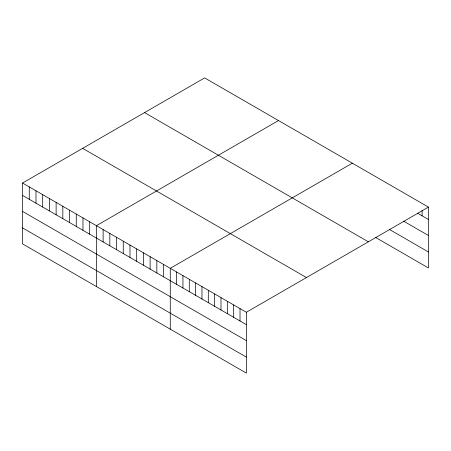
<?xml version="1.0" encoding="UTF-8"?>
<svg xmlns="http://www.w3.org/2000/svg" width="451" height="451" viewBox="0 0 451 451"><rect width="100%" height="100%" fill="white"/><g stroke="black" fill="none" stroke-linecap="round" stroke-linejoin="round"><path stroke-width="0.68" d="M22.55 183.033L246.359 312.25L246.359 373.095L22.55 243.878L22.55 183.033L204.641 77.905L428.45 207.122L428.45 267.967L375.412 237.344M278.498 120.547L96.407 225.675L96.407 286.52M352.355 163.189L170.264 268.317L170.264 329.162M246.359 312.25L428.45 207.122M417.496 213.176L428.45 219.502M403.662 221.182L428.45 235.495M389.252 229.339L428.45 251.974M144.551 112.598L368.36 241.809M82.64 148.34L306.449 277.557M22.55 195.413L246.359 324.63M22.55 211.406L246.359 340.623M22.55 227.885L246.359 357.102M422.108 210.335L422.108 215.837M240.017 308.585L240.017 320.965M233.674 304.927L233.674 317.307M227.332 301.268L227.332 313.648M220.996 297.604L220.996 309.984M214.653 293.945L214.653 306.325M208.311 290.281L208.311 302.66M201.969 286.622L201.969 299.002M195.627 282.963L195.627 295.343M189.285 279.299L189.285 291.679M182.948 275.64L182.948 288.02M176.606 271.976L176.606 284.355M163.55 264.438L163.55 276.818M156.835 260.565L156.835 272.945M150.121 256.687L150.121 269.067M143.407 252.808L143.407 265.188M136.692 248.935L136.692 261.315M129.978 245.056L129.978 257.436M123.264 241.184L123.264 253.563M116.55 237.305L116.55 249.685M109.835 233.426L109.835 245.806M103.121 229.553L103.121 241.933M89.693 221.802L89.693 234.182M82.978 217.923L82.978 230.303M76.264 214.045L76.264 226.425M69.55 210.172L69.55 222.552M62.836 206.293L62.836 218.673M56.121 202.414L56.121 214.794M49.407 198.541L49.407 210.921M42.693 194.663L42.693 207.043M35.979 190.79L35.979 203.17M29.264 186.911L29.264 199.291"/></g></svg>
